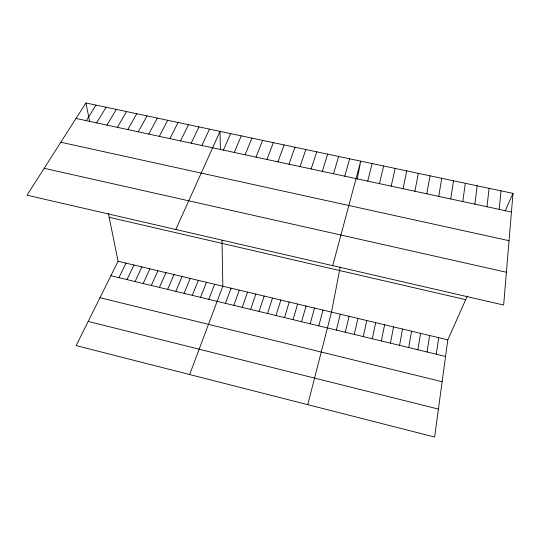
<?xml version="1.0" encoding="UTF-8"?>
<svg xmlns="http://www.w3.org/2000/svg" width="540" height="540" viewBox="0 0 540 540"><rect width="100%" height="100%" fill="white"/><g stroke="black" fill="none" stroke-linecap="round" stroke-linejoin="round"><path stroke-width="0.81" d="M513 193.381L503.658 305.046L27 195.203L85.901 102.965L513 193.381L505.177 210.958M499.203 209.365L501.012 190.843M487.006 206.746L489.065 188.312M474.863 204.134L477.171 185.794M467.262 296.123L447.802 339.842L434.626 437.036L76.174 345.593L118.098 261.252L108.371 213.455M462.767 201.535L465.318 183.29M436.293 354.213L438.689 337.669M427.066 351.986L429.604 335.509M450.718 198.95L453.512 180.785M417.872 349.765L420.552 333.349M438.716 196.371L441.754 178.301M408.699 347.551L411.527 331.196M426.769 193.806L430.043 175.817M399.56 345.35L402.523 329.049M390.447 343.15L393.552 326.909M340.247 266.861L331.486 312.12L307.746 404.669M357.23 179.172L360.72 161.143L332.728 265.653M414.862 191.248L418.379 173.347M381.362 340.956L384.608 324.783M403.002 188.696L406.755 170.89M372.303 338.776L375.685 322.657M363.272 336.596L366.795 320.537M391.196 186.158L395.179 168.44M354.274 334.422L357.925 318.418M345.296 332.262L349.09 316.312M379.431 183.634L383.65 165.996M336.346 330.102L340.274 314.213M367.713 181.116L372.161 163.566M318.796 325.863L322.988 310.088M310.19 323.791L314.503 308.07M344.756 176.189L349.657 158.8M301.603 321.719L306.052 306.052M293.045 319.653L297.621 304.047M333.518 173.772L338.634 156.465M284.513 317.594L289.217 302.042M322.319 171.362L327.652 154.143M276.007 315.542L280.834 300.044M267.523 313.497L272.477 298.053M311.162 168.966L316.717 151.828M259.065 311.459L264.141 296.062M300.051 166.583L305.816 149.519M250.628 309.42L255.832 294.084M242.224 307.395L247.543 292.106M288.981 164.201L294.955 147.218M233.834 305.37L239.281 290.135M225.477 303.352L231.039 288.171M277.952 161.831L284.135 144.929M189.628 374.537L222.824 286.214L222.001 240.374M266.963 159.476L273.355 142.648M208.825 299.336L214.63 284.263M200.536 297.338L206.462 282.312M256.014 157.12L262.615 140.373M192.274 295.346L198.315 280.375M245.106 154.778L251.917 138.112M184.032 293.355L190.188 278.438M175.81 291.377L182.088 276.507M234.245 152.442L241.252 135.851M167.616 289.4L174.015 274.583M223.418 150.12L230.634 133.603M159.448 287.429L165.956 272.66M151.301 285.464L157.923 270.743M175.797 229.493L220.05 131.362L220.381 149.769M143.174 283.5L149.911 268.839M201.893 145.496L209.507 129.128M135.074 281.549L141.925 266.929M126.995 279.599L133.961 265.032M191.187 143.195L198.997 126.907M118.935 277.654L126.016 263.142M180.522 140.906L188.528 124.693M169.898 138.625L178.099 122.486M159.314 136.35L167.704 120.285M148.763 134.082L157.349 118.091M138.254 131.828L147.035 115.904M127.784 129.573L136.755 113.731M117.356 127.332L126.508 111.564M106.961 125.105L116.303 109.397M96.606 122.877L106.137 107.244M86.292 120.663L95.999 105.104M76.012 118.456L511.441 211.991M60.818 142.25L509.045 240.692M44.185 168.298L506.405 272.261M109.161 217.303L465.689 299.66M118.098 261.252L447.802 339.842M110.903 275.717L445.547 356.44M99.981 297.702L442.125 381.719M88.182 321.428L438.413 409.09M85.901 102.965L89.714 121.689"/></g></svg>
